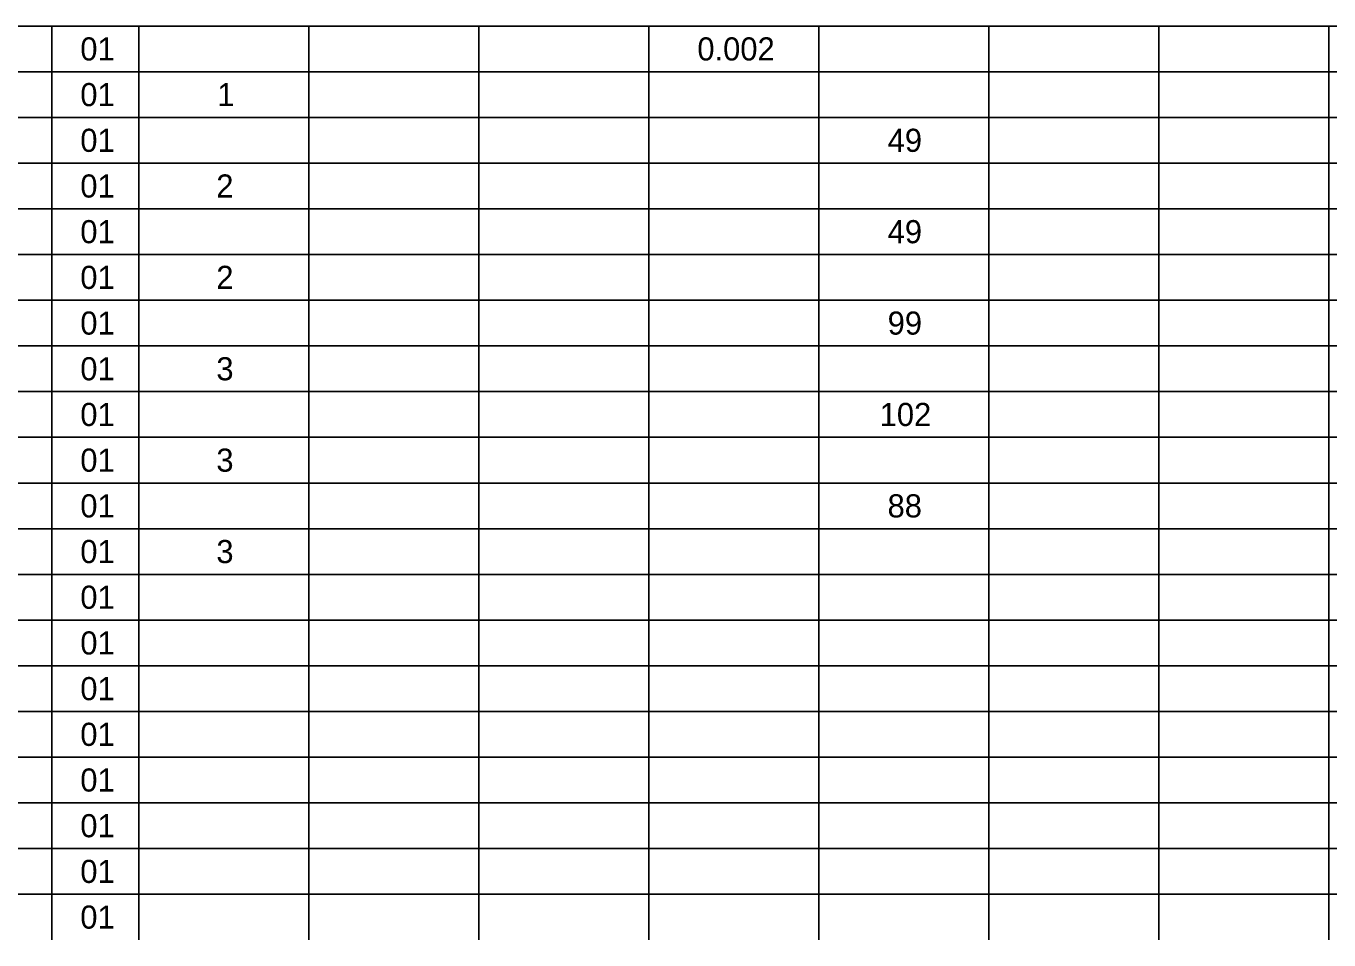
# Model space of a CAD drawing. Extents: x 0 to 34, y 0 to 22.
# Drawn here: x 7.65 to 15.52, y 5.47 to 11 of the extents above; entities that cross this region are included whole.
import ezdxf

# ---------------------------------------------------------------- set-up
doc = ezdxf.new("R2010")
doc.units = 0
doc.layers.add('Default', color=7, linetype='Continuous')

msp = doc.modelspace()

# ---------------------------------------------------------------- linework, layer by layer
at = {"layer": 'Default'}
for p, q in [((6.8909, 11), (7.8003, 11)), ((7.8003, 11), (12.4399, 11)), ((7.8003, 11), (7.8003, 10.7237)), ((8.3276, 11), (8.3276, 10.7237)), ((9.3557, 11), (9.3557, 10.7237)), ((10.3838, 11), (10.3838, 10.7237)), ((11.4118, 11), (11.4118, 10.7237)), ((12.4399, 11), (13.468, 11)), ((12.4399, 11), (12.4399, 10.7237)), ((13.468, 11), (14.4961, 11)), ((13.468, 11), (13.468, 10.7237)), ((14.4961, 11), (15.5242, 11)), ((14.4961, 11), (14.4961, 10.7237)), ((15.5242, 11), (20.6646, 11)), ((15.5242, 11), (15.5242, 10.7237)), ((6.8909, 10.7237), (7.8003, 10.7237)), ((7.8003, 10.7237), (12.4399, 10.7237)), ((7.8003, 10.7237), (7.8003, 10.4474)), ((8.3276, 10.7237), (8.3276, 10.4474)), ((9.3557, 10.7237), (9.3557, 10.4474)), ((10.3838, 10.7237), (10.3838, 10.4474)), ((11.4118, 10.7237), (11.4118, 10.4474)), ((12.4399, 10.7237), (13.468, 10.7237)), ((12.4399, 10.7237), (12.4399, 10.4474)), ((13.468, 10.7237), (14.4961, 10.7237)), ((13.468, 10.7237), (13.468, 10.4474)), ((14.4961, 10.7237), (15.5242, 10.7237)), ((14.4961, 10.7237), (14.4961, 10.4474)), ((15.5242, 10.7237), (20.6646, 10.7237)), ((15.5242, 10.7237), (15.5242, 10.4474)), ((6.8909, 10.4474), (7.8003, 10.4474)), ((7.8003, 10.4474), (12.4399, 10.4474)), ((7.8003, 10.4474), (7.8003, 10.1711)), ((8.3276, 10.4474), (8.3276, 10.1711)), ((9.3557, 10.4474), (9.3557, 10.1711)), ((10.3838, 10.4474), (10.3838, 10.1711)), ((11.4118, 10.4474), (11.4118, 10.1711)), ((12.4399, 10.4474), (13.468, 10.4474)), ((12.4399, 10.4474), (12.4399, 10.1711)), ((13.468, 10.4474), (14.4961, 10.4474)), ((13.468, 10.4474), (13.468, 10.1711)), ((14.4961, 10.4474), (15.5242, 10.4474)), ((14.4961, 10.4474), (14.4961, 10.1711)), ((15.5242, 10.4474), (20.6646, 10.4474)), ((15.5242, 10.4474), (15.5242, 10.1711)), ((6.8909, 10.1711), (7.8003, 10.1711)), ((7.8003, 10.1711), (12.4399, 10.1711)), ((7.8003, 10.1711), (7.8003, 9.8947)), ((8.3276, 10.1711), (8.3276, 9.8947)), ((9.3557, 10.1711), (9.3557, 9.8947)), ((10.3838, 10.1711), (10.3838, 9.8947)), ((11.4118, 10.1711), (11.4118, 9.8947)), ((12.4399, 10.1711), (13.468, 10.1711)), ((12.4399, 10.1711), (12.4399, 9.8947)), ((13.468, 10.1711), (14.4961, 10.1711)), ((13.468, 10.1711), (13.468, 9.8947)), ((14.4961, 10.1711), (15.5242, 10.1711)), ((14.4961, 10.1711), (14.4961, 9.8947)), ((15.5242, 10.1711), (20.6646, 10.1711)), ((15.5242, 10.1711), (15.5242, 9.8947)), ((6.8909, 9.8947), (7.8003, 9.8947)), ((7.8003, 9.8947), (12.4399, 9.8947)), ((7.8003, 9.8947), (7.8003, 9.6184)), ((8.3276, 9.8947), (8.3276, 9.6184)), ((9.3557, 9.8947), (9.3557, 9.6184)), ((10.3838, 9.8947), (10.3838, 9.6184)), ((11.4118, 9.8947), (11.4118, 9.6184)), ((12.4399, 9.8947), (13.468, 9.8947)), ((12.4399, 9.8947), (12.4399, 9.6184)), ((13.468, 9.8947), (14.4961, 9.8947)), ((13.468, 9.8947), (13.468, 9.6184)), ((14.4961, 9.8947), (15.5242, 9.8947)), ((14.4961, 9.8947), (14.4961, 9.6184)), ((15.5242, 9.8947), (20.6646, 9.8947)), ((15.5242, 9.8947), (15.5242, 9.6184)), ((6.8909, 9.6184), (7.8003, 9.6184)), ((7.8003, 9.6184), (12.4399, 9.6184)), ((7.8003, 9.6184), (7.8003, 9.3421)), ((8.3276, 9.6184), (8.3276, 9.3421)), ((9.3557, 9.6184), (9.3557, 9.3421)), ((10.3838, 9.6184), (10.3838, 9.3421)), ((11.4118, 9.6184), (11.4118, 9.3421)), ((12.4399, 9.6184), (13.468, 9.6184)), ((12.4399, 9.6184), (12.4399, 9.3421)), ((13.468, 9.6184), (14.4961, 9.6184)), ((13.468, 9.6184), (13.468, 9.3421)), ((14.4961, 9.6184), (15.5242, 9.6184)), ((14.4961, 9.6184), (14.4961, 9.3421)), ((15.5242, 9.6184), (20.6646, 9.6184)), ((15.5242, 9.6184), (15.5242, 9.3421)), ((6.8909, 9.3421), (7.8003, 9.3421)), ((7.8003, 9.3421), (12.4399, 9.3421)), ((7.8003, 9.3421), (7.8003, 9.0658)), ((8.3276, 9.3421), (8.3276, 9.0658)), ((9.3557, 9.3421), (9.3557, 9.0658)), ((10.3838, 9.3421), (10.3838, 9.0658)), ((11.4118, 9.3421), (11.4118, 9.0658)), ((12.4399, 9.3421), (13.468, 9.3421)), ((12.4399, 9.3421), (12.4399, 9.0658)), ((13.468, 9.3421), (14.4961, 9.3421)), ((13.468, 9.3421), (13.468, 9.0658)), ((14.4961, 9.3421), (15.5242, 9.3421)), ((14.4961, 9.3421), (14.4961, 9.0658)), ((15.5242, 9.3421), (20.6646, 9.3421)), ((15.5242, 9.3421), (15.5242, 9.0658)), ((6.8909, 9.0658), (7.8003, 9.0658)), ((7.8003, 9.0658), (12.4399, 9.0658)), ((7.8003, 9.0658), (7.8003, 8.7895)), ((8.3276, 9.0658), (8.3276, 8.7895)), ((9.3557, 9.0658), (9.3557, 8.7895)), ((10.3838, 9.0658), (10.3838, 8.7895)), ((11.4118, 9.0658), (11.4118, 8.7895)), ((12.4399, 9.0658), (13.468, 9.0658)), ((12.4399, 9.0658), (12.4399, 8.7895)), ((13.468, 9.0658), (14.4961, 9.0658)), ((13.468, 9.0658), (13.468, 8.7895)), ((14.4961, 9.0658), (15.5242, 9.0658)), ((14.4961, 9.0658), (14.4961, 8.7895)), ((15.5242, 9.0658), (20.6646, 9.0658)), ((15.5242, 9.0658), (15.5242, 8.7895)), ((6.8909, 8.7895), (7.8003, 8.7895)), ((7.8003, 8.7895), (12.4399, 8.7895)), ((7.8003, 8.7895), (7.8003, 8.5132)), ((8.3276, 8.7895), (8.3276, 8.5132)), ((9.3557, 8.7895), (9.3557, 8.5132)), ((10.3838, 8.7895), (10.3838, 8.5132)), ((11.4118, 8.7895), (11.4118, 8.5132)), ((12.4399, 8.7895), (13.468, 8.7895)), ((12.4399, 8.7895), (12.4399, 8.5132)), ((13.468, 8.7895), (14.4961, 8.7895)), ((13.468, 8.7895), (13.468, 8.5132)), ((14.4961, 8.7895), (15.5242, 8.7895)), ((14.4961, 8.7895), (14.4961, 8.5132)), ((15.5242, 8.7895), (20.6646, 8.7895)), ((15.5242, 8.7895), (15.5242, 8.5132)), ((6.8909, 8.5132), (7.8003, 8.5132)), ((7.8003, 8.5132), (12.4399, 8.5132)), ((7.8003, 8.5132), (7.8003, 8.2368)), ((8.3276, 8.5132), (8.3276, 8.2368)), ((9.3557, 8.5132), (9.3557, 8.2368)), ((10.3838, 8.5132), (10.3838, 8.2368)), ((11.4118, 8.5132), (11.4118, 8.2368)), ((12.4399, 8.5132), (13.468, 8.5132)), ((12.4399, 8.5132), (12.4399, 8.2368)), ((13.468, 8.5132), (14.4961, 8.5132)), ((13.468, 8.5132), (13.468, 8.2368)), ((14.4961, 8.5132), (15.5242, 8.5132)), ((14.4961, 8.5132), (14.4961, 8.2368)), ((15.5242, 8.5132), (20.6646, 8.5132)), ((15.5242, 8.5132), (15.5242, 8.2368)), ((6.8909, 8.2368), (7.8003, 8.2368)), ((7.8003, 8.2368), (12.4399, 8.2368)), ((7.8003, 8.2368), (7.8003, 7.9605)), ((8.3276, 8.2368), (8.3276, 7.9605)), ((9.3557, 8.2368), (9.3557, 7.9605)), ((10.3838, 8.2368), (10.3838, 7.9605)), ((11.4118, 8.2368), (11.4118, 7.9605)), ((12.4399, 8.2368), (13.468, 8.2368)), ((12.4399, 8.2368), (12.4399, 7.9605)), ((13.468, 8.2368), (14.4961, 8.2368)), ((13.468, 8.2368), (13.468, 7.9605)), ((14.4961, 8.2368), (15.5242, 8.2368)), ((14.4961, 8.2368), (14.4961, 7.9605)), ((15.5242, 8.2368), (20.6646, 8.2368)), ((15.5242, 8.2368), (15.5242, 7.9605)), ((6.8909, 7.9605), (7.8003, 7.9605)), ((7.8003, 7.9605), (12.4399, 7.9605)), ((7.8003, 7.9605), (7.8003, 7.6842)), ((8.3276, 7.9605), (8.3276, 7.6842)), ((9.3557, 7.9605), (9.3557, 7.6842)), ((10.3838, 7.9605), (10.3838, 7.6842)), ((11.4118, 7.9605), (11.4118, 7.6842)), ((12.4399, 7.9605), (13.468, 7.9605)), ((12.4399, 7.9605), (12.4399, 7.6842)), ((13.468, 7.9605), (14.4961, 7.9605)), ((13.468, 7.9605), (13.468, 7.6842)), ((14.4961, 7.9605), (15.5242, 7.9605)), ((14.4961, 7.9605), (14.4961, 7.6842)), ((15.5242, 7.9605), (20.6646, 7.9605)), ((15.5242, 7.9605), (15.5242, 7.6842)), ((6.8909, 7.6842), (7.8003, 7.6842)), ((7.8003, 7.6842), (12.4399, 7.6842)), ((7.8003, 7.6842), (7.8003, 7.4079)), ((8.3276, 7.6842), (8.3276, 7.4079)), ((9.3557, 7.6842), (9.3557, 7.4079)), ((10.3838, 7.6842), (10.3838, 7.4079)), ((11.4118, 7.6842), (11.4118, 7.4079)), ((12.4399, 7.6842), (13.468, 7.6842)), ((12.4399, 7.6842), (12.4399, 7.4079)), ((13.468, 7.6842), (14.4961, 7.6842)), ((13.468, 7.6842), (13.468, 7.4079)), ((14.4961, 7.6842), (15.5242, 7.6842)), ((14.4961, 7.6842), (14.4961, 7.4079)), ((15.5242, 7.6842), (20.6646, 7.6842)), ((15.5242, 7.6842), (15.5242, 7.4079)), ((6.8909, 7.4079), (7.8003, 7.4079)), ((7.8003, 7.4079), (12.4399, 7.4079)), ((7.8003, 7.4079), (7.8003, 7.1316)), ((8.3276, 7.4079), (8.3276, 7.1316)), ((9.3557, 7.4079), (9.3557, 7.1316)), ((10.3838, 7.4079), (10.3838, 7.1316)), ((11.4118, 7.4079), (11.4118, 7.1316)), ((12.4399, 7.4079), (13.468, 7.4079)), ((12.4399, 7.4079), (12.4399, 7.1316)), ((13.468, 7.4079), (14.4961, 7.4079)), ((13.468, 7.4079), (13.468, 7.1316)), ((14.4961, 7.4079), (15.5242, 7.4079)), ((14.4961, 7.4079), (14.4961, 7.1316)), ((15.5242, 7.4079), (20.6646, 7.4079)), ((15.5242, 7.4079), (15.5242, 7.1316)), ((6.8909, 7.1316), (7.8003, 7.1316)), ((7.8003, 7.1316), (12.4399, 7.1316)), ((7.8003, 7.1316), (7.8003, 6.8553)), ((8.3276, 7.1316), (8.3276, 6.8553)), ((9.3557, 7.1316), (9.3557, 6.8553)), ((10.3838, 7.1316), (10.3838, 6.8553)), ((11.4118, 7.1316), (11.4118, 6.8553)), ((12.4399, 7.1316), (13.468, 7.1316)), ((12.4399, 7.1316), (12.4399, 6.8553)), ((13.468, 7.1316), (14.4961, 7.1316)), ((13.468, 7.1316), (13.468, 6.8553)), ((14.4961, 7.1316), (15.5242, 7.1316)), ((14.4961, 7.1316), (14.4961, 6.8553)), ((15.5242, 7.1316), (20.6646, 7.1316)), ((15.5242, 7.1316), (15.5242, 6.8553)), ((6.8909, 6.8553), (7.8003, 6.8553)), ((7.8003, 6.8553), (12.4399, 6.8553)), ((7.8003, 6.8553), (7.8003, 6.5789)), ((8.3276, 6.8553), (8.3276, 6.5789)), ((9.3557, 6.8553), (9.3557, 6.5789)), ((10.3838, 6.8553), (10.3838, 6.5789)), ((11.4118, 6.8553), (11.4118, 6.5789)), ((12.4399, 6.8553), (13.468, 6.8553)), ((12.4399, 6.8553), (12.4399, 6.5789)), ((13.468, 6.8553), (14.4961, 6.8553)), ((13.468, 6.8553), (13.468, 6.5789)), ((14.4961, 6.8553), (15.5242, 6.8553)), ((14.4961, 6.8553), (14.4961, 6.5789)), ((15.5242, 6.8553), (20.6646, 6.8553)), ((15.5242, 6.8553), (15.5242, 6.5789)), ((6.8909, 6.5789), (7.8003, 6.5789)), ((7.8003, 6.5789), (12.4399, 6.5789)), ((7.8003, 6.5789), (7.8003, 6.3026)), ((8.3276, 6.5789), (8.3276, 6.3026)), ((9.3557, 6.5789), (9.3557, 6.3026)), ((10.3838, 6.5789), (10.3838, 6.3026)), ((11.4118, 6.5789), (11.4118, 6.3026)), ((12.4399, 6.5789), (13.468, 6.5789)), ((12.4399, 6.5789), (12.4399, 6.3026)), ((13.468, 6.5789), (14.4961, 6.5789)), ((13.468, 6.5789), (13.468, 6.3026)), ((14.4961, 6.5789), (15.5242, 6.5789)), ((14.4961, 6.5789), (14.4961, 6.3026)), ((15.5242, 6.5789), (20.6646, 6.5789)), ((15.5242, 6.5789), (15.5242, 6.3026)), ((6.8909, 6.3026), (7.8003, 6.3026)), ((7.8003, 6.3026), (12.4399, 6.3026)), ((7.8003, 6.3026), (7.8003, 6.0263)), ((8.3276, 6.3026), (8.3276, 6.0263)), ((9.3557, 6.3026), (9.3557, 6.0263)), ((10.3838, 6.3026), (10.3838, 6.0263)), ((11.4118, 6.3026), (11.4118, 6.0263)), ((12.4399, 6.3026), (13.468, 6.3026)), ((12.4399, 6.3026), (12.4399, 6.0263)), ((13.468, 6.3026), (14.4961, 6.3026)), ((13.468, 6.3026), (13.468, 6.0263)), ((14.4961, 6.3026), (15.5242, 6.3026)), ((14.4961, 6.3026), (14.4961, 6.0263)), ((15.5242, 6.3026), (20.6646, 6.3026)), ((15.5242, 6.3026), (15.5242, 6.0263)), ((6.8909, 6.0263), (7.8003, 6.0263)), ((7.8003, 6.0263), (12.4399, 6.0263)), ((7.8003, 6.0263), (7.8003, 5.75)), ((8.3276, 6.0263), (8.3276, 5.75)), ((9.3557, 6.0263), (9.3557, 5.75)), ((10.3838, 6.0263), (10.3838, 5.75)), ((11.4118, 6.0263), (11.4118, 5.75)), ((12.4399, 6.0263), (13.468, 6.0263)), ((12.4399, 6.0263), (12.4399, 5.75)), ((13.468, 6.0263), (14.4961, 6.0263)), ((13.468, 6.0263), (13.468, 5.75)), ((14.4961, 6.0263), (15.5242, 6.0263)), ((14.4961, 6.0263), (14.4961, 5.75)), ((15.5242, 6.0263), (20.6646, 6.0263)), ((15.5242, 6.0263), (15.5242, 5.75)), ((6.8909, 5.75), (7.8003, 5.75)), ((7.8003, 5.75), (12.4399, 5.75)), ((7.8003, 5.75), (7.8003, 5.4737)), ((8.3276, 5.75), (8.3276, 5.4737)), ((9.3557, 5.75), (9.3557, 5.4737)), ((10.3838, 5.75), (10.3838, 5.4737)), ((11.4118, 5.75), (11.4118, 5.4737)), ((12.4399, 5.75), (13.468, 5.75)), ((12.4399, 5.75), (12.4399, 5.4737)), ((13.468, 5.75), (14.4961, 5.75)), ((13.468, 5.75), (13.468, 5.4737)), ((14.4961, 5.75), (15.5242, 5.75)), ((14.4961, 5.75), (14.4961, 5.4737)), ((15.5242, 5.75), (20.6646, 5.75)), ((15.5242, 5.75), (15.5242, 5.4737))]:
    msp.add_line(p, q, dxfattribs=at)

# ---------------------------------------------------------------- texts
for s, p in [('01', (7.9731, 10.7919)), ('0.002', (11.7047, 10.7919)), ('01', (7.9731, 10.5156)), ('1', (8.8011, 10.5156)), ('01', (7.9731, 10.2393)), ('49', (12.8556, 10.2393)), ('01', (7.9731, 9.963)), ('2', (8.7956, 9.963)), ('01', (7.9731, 9.6867)), ('49', (12.8556, 9.6867)), ('01', (7.9731, 9.4104)), ('2', (8.7956, 9.4104)), ('01', (7.9731, 9.134)), ('99', (12.8556, 9.134)), ('01', (7.9731, 8.8577)), ('3', (8.7959, 8.8577)), ('01', (7.9731, 8.5814)), ('102', (12.8073, 8.5814)), ('01', (7.9731, 8.3051)), ('3', (8.7959, 8.3051)), ('01', (7.9731, 8.0288)), ('88', (12.8549, 8.0288)), ('01', (7.9731, 7.7525)), ('3', (8.7959, 7.7525)), ('01', (7.9731, 7.4762)), ('01', (7.9731, 7.1998)), ('01', (7.9731, 6.9235)), ('01', (7.9731, 6.6472)), ('01', (7.9731, 6.3709)), ('01', (7.9731, 6.0946)), ('01', (7.9731, 5.8183)), ('01', (7.9731, 5.5419))]:
    msp.add_text(s, height=0.1398, dxfattribs=at).set_placement(p)

doc.saveas('drawing.dxf')
